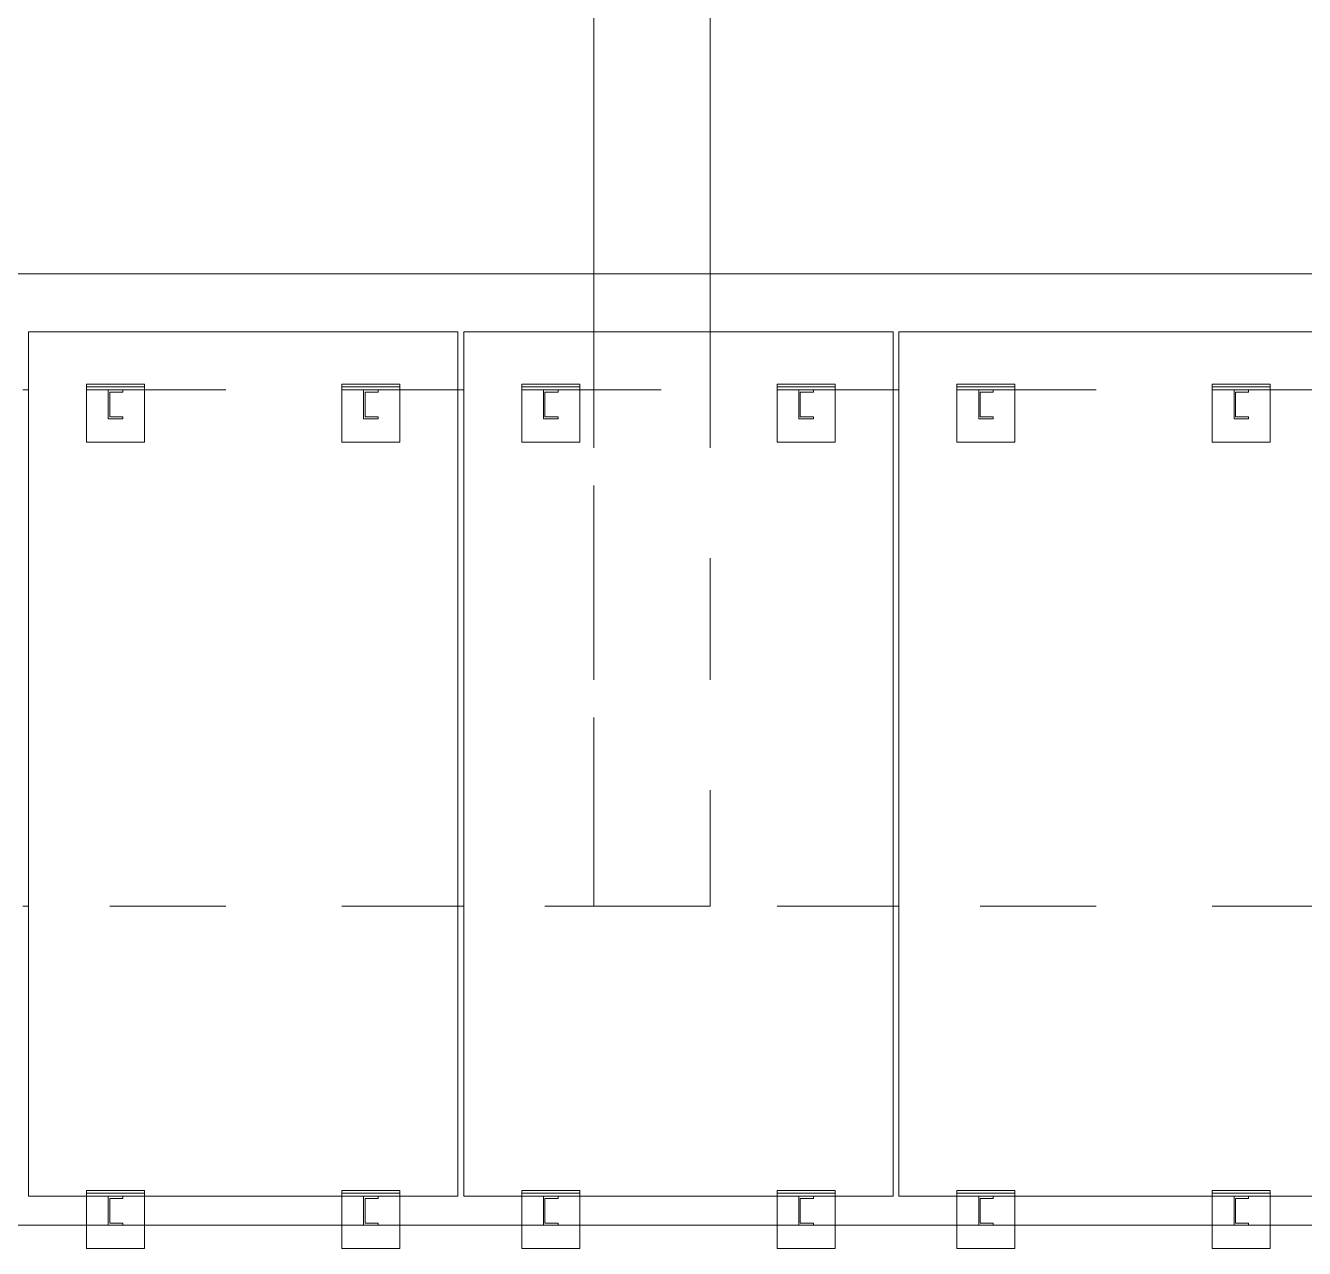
# Model space of a CAD drawing. Header units: millimetres. Extents: x 652937 to 1670132, y 1473552 to 2851037.
# Drawn here: x 663508.062 to 663512.469, y 1524525.19 to 1524529.406 of the extents above; entities that cross this region are included whole.
import ezdxf

# ---------------------------------------------------------------- set-up
doc = ezdxf.new("R2010")
doc.units = ezdxf.units.MM
for name, pattern in [('XKITLINE00', [0]), ('XKITLINE01', [4, 1, -1, 1, -1]), ('XKITLINE02', [4, 2, -2])]:
    doc.linetypes.add(name, pattern=pattern)
doc.layers.add('Part', color=7, linetype='Continuous', lineweight=0)
doc.layers.add('S-GRID', color=7, linetype='Continuous', lineweight=9)

# ---------------------------------------------------------------- blocks, each defined once
blk = doc.blocks.new('*A24843557')
at = {"layer": 'S-GRID', "color": 7, "linetype": 'XKITLINE01', "lineweight": 0}
blk.add_line((139.952037, 6.722868), (282.742408, 6.722868), dxfattribs=at)
blk = doc.blocks.new('*A25343607')
at = {"layer": 'Part', "color": 7, "linetype": 'XKITLINE00', "lineweight": 0}
for p, q in [((153.487407, 23.122868), (173.512361, 23.122868)), ((186.267361, 23.122868), (175.512361, 23.122868)), ((163.767361, 21.122868), (163.667361, 21.122868)), ((171.267361, 21.122868), (171.167361, 21.122868)), ((178.767361, 21.122868), (178.667361, 21.122868))]:
    blk.add_line(p, q, dxfattribs=at)
at = {"layer": 'Part', "color": 7, "linetype": 'XKITLINE02', "lineweight": 0}
for p, q in [((175.512361, 23.122868), (173.512361, 23.122868)), ((171.167361, 21.122868), (163.767361, 21.122868)), ((178.667361, 21.122868), (171.267361, 21.122868)), ((186.167361, 21.122868), (178.767361, 21.122868))]:
    blk.add_line(p, q, dxfattribs=at)
blk = doc.blocks.new('*A25353608')
at = {"layer": 'Part', "color": 7, "linetype": 'XKITLINE00', "lineweight": 0}
for p, q in [((163.767361, 12.222868), (163.667361, 12.222868)), ((171.267361, 12.222868), (171.167361, 12.222868)), ((178.767361, 12.222868), (178.667361, 12.222868)), ((165.142408, 6.722868), (162.292408, 6.722868)), ((169.542408, 6.722868), (165.392408, 6.722868)), ((172.642408, 6.722868), (169.792408, 6.722868)), ((177.042408, 6.722868), (172.892408, 6.722868)), ((180.142408, 6.722868), (177.292408, 6.722868)), ((184.542408, 6.722868), (180.392408, 6.722868)), ((187.642408, 6.722868), (184.792408, 6.722868))]:
    blk.add_line(p, q, dxfattribs=at)
at = {"layer": 'Part', "color": 7, "linetype": 'XKITLINE02', "lineweight": 0}
for p, q in [((171.167361, 12.222868), (163.767361, 12.222868)), ((178.667361, 12.222868), (171.267361, 12.222868)), ((186.167361, 12.222868), (178.767361, 12.222868)), ((165.392408, 6.722868), (165.142408, 6.722868)), ((169.792408, 6.722868), (169.542408, 6.722868)), ((172.892408, 6.722868), (172.642408, 6.722868)), ((177.292408, 6.722868), (177.042408, 6.722868)), ((180.392408, 6.722868), (180.142408, 6.722868)), ((184.792408, 6.722868), (184.542408, 6.722868))]:
    blk.add_line(p, q, dxfattribs=at)
blk = doc.blocks.new('*A25803653')
at = {"layer": 'Part', "color": 7, "linetype": 'XKITLINE02', "lineweight": 0}
blk.add_line((211.037078, 6.722868), (153.48735, 6.722868), dxfattribs=at)
blk = doc.blocks.new('*A25833656')
at = {"layer": 'Part', "color": 7, "linetype": 'XKITLINE02', "lineweight": 0}
for p, q in [((180.767407, 21.172868), (179.767406, 21.172868)), ((179.767406, 21.172868), (179.767406, 21.122868)), ((179.767407, 21.172868), (179.767407, 21.122868)), ((180.767406, 21.172868), (180.767407, 21.172868)), ((180.767406, 21.172868), (180.767406, 21.122868)), ((180.767407, 21.122868), (180.767407, 21.172868)), ((179.767406, 21.122868), (180.767407, 21.122868)), ((180.767406, 21.122868), (180.767407, 21.122868))]:
    blk.add_line(p, q, dxfattribs=at)
blk = doc.blocks.new('*A25853658')
at = {"layer": 'Part', "color": 7, "linetype": 'XKITLINE00', "lineweight": 0}
for p, q in [((178.76736, 22.122868), (178.767361, 22.122868)), ((178.767361, 22.122868), (186.167361, 22.122868)), ((178.767361, 22.122868), (178.767361, 7.222868)), ((186.167361, 22.122868), (186.167361, 7.222868)), ((178.767361, 7.222868), (178.76736, 7.222868)), ((186.167361, 7.222868), (178.767361, 7.222868))]:
    blk.add_line(p, q, dxfattribs=at)
at = {"layer": 'Part', "color": 7, "linetype": 'XKITLINE02', "lineweight": 0}
for p, q in [((178.767361, 22.122868), (178.76736, 22.122868)), ((178.76736, 22.122868), (178.76736, 7.222868)), ((186.16736, 7.222868), (186.16736, 22.122868)), ((178.76736, 7.222868), (178.767361, 7.222868))]:
    blk.add_line(p, q, dxfattribs=at)
blk = doc.blocks.new('*A25863659')
at = {"layer": 'Part', "color": 7, "linetype": 'XKITLINE02', "lineweight": 0}
for p, q in [((180.767391, 7.272868), (179.76739, 7.272868)), ((179.76739, 7.272868), (179.76739, 7.222868)), ((179.767391, 7.272868), (179.767391, 7.222868)), ((180.76739, 7.272868), (180.767391, 7.272868)), ((180.76739, 7.272868), (180.76739, 7.222868)), ((180.767391, 7.222868), (180.767391, 7.272868)), ((179.76739, 7.222868), (180.767391, 7.222868)), ((180.76739, 7.222868), (180.767391, 7.222868))]:
    blk.add_line(p, q, dxfattribs=at)
blk = doc.blocks.new('*A25873660')
at = {"layer": 'Part', "color": 7, "linetype": 'XKITLINE02', "lineweight": 0}
for p, q in [((180.767392, 7.322868), (179.76739, 7.322868)), ((179.76739, 7.322868), (179.76739, 6.722868)), ((179.767392, 7.322868), (179.767392, 6.322868)), ((180.76739, 7.322868), (180.76739, 6.722868)), ((180.767392, 6.322868), (180.767392, 7.322868))]:
    blk.add_line(p, q, dxfattribs=at)
at = {"layer": 'Part', "color": 7, "linetype": 'XKITLINE00', "lineweight": 0}
for p, q in [((179.76739, 6.722868), (179.76739, 6.322868)), ((180.76739, 6.722868), (180.76739, 6.322868)), ((179.76739, 6.322868), (180.767392, 6.322868))]:
    blk.add_line(p, q, dxfattribs=at)
blk = doc.blocks.new('*A25883661')
at = {"layer": 'Part', "color": 7, "linetype": 'XKITLINE02', "lineweight": 0}
for p, q in [((180.767392, 21.222868), (179.76739, 21.222868)), ((179.76739, 21.222868), (179.76739, 20.222868)), ((179.767392, 20.222868), (179.767392, 21.222868)), ((180.76739, 20.222868), (180.76739, 21.222868)), ((180.767392, 20.222868), (180.767392, 21.222868)), ((179.76739, 20.222868), (180.767392, 20.222868))]:
    blk.add_line(p, q, dxfattribs=at)
blk = doc.blocks.new('*A25893662')
at = {"layer": 'Part', "color": 7, "linetype": 'XKITLINE02', "lineweight": 0}
for p, q in [((184.792407, 21.122868), (184.542406, 21.122868)), ((184.542406, 20.622868), (184.542406, 21.122868)), ((184.542407, 20.622868), (184.542407, 21.122868)), ((184.792407, 21.085368), (184.567406, 21.085368)), ((184.567406, 21.085368), (184.567406, 20.660368)), ((184.567407, 20.660368), (184.567407, 21.085368)), ((184.792406, 21.085368), (184.792406, 21.122868)), ((184.792407, 21.085368), (184.792407, 21.122868)), ((184.792407, 20.622868), (184.542406, 20.622868)), ((184.567406, 20.660368), (184.792407, 20.660368)), ((184.792406, 20.622868), (184.792406, 20.660368)), ((184.792407, 20.622868), (184.792407, 20.660368))]:
    blk.add_line(p, q, dxfattribs=at)
blk = doc.blocks.new('*A26413714')
at = {"layer": 'Part', "color": 7, "linetype": 'XKITLINE02', "lineweight": 0}
for p, q in [((165.767407, 21.172868), (164.767406, 21.172868)), ((164.767406, 21.172868), (164.767406, 21.122868)), ((164.767407, 21.172868), (164.767407, 21.122868)), ((165.767406, 21.172868), (165.767407, 21.172868)), ((165.767406, 21.172868), (165.767406, 21.122868)), ((165.767407, 21.122868), (165.767407, 21.172868)), ((164.767406, 21.122868), (165.767407, 21.122868)), ((165.767406, 21.122868), (165.767407, 21.122868))]:
    blk.add_line(p, q, dxfattribs=at)
blk = doc.blocks.new('*A26423715')
at = {"layer": 'Part', "color": 7, "linetype": 'XKITLINE00', "lineweight": 0}
for p, q in [((175.512361, 31.472868), (173.512359, 31.472868)), ((173.512361, 31.472868), (173.512361, 22.122868)), ((175.512361, 31.472868), (175.512361, 22.122868))]:
    blk.add_line(p, q, dxfattribs=at)
at = {"layer": 'Part', "color": 7, "linetype": 'XKITLINE02', "lineweight": 0}
for p, q in [((173.512359, 31.472868), (173.512359, 12.222868)), ((175.512359, 12.222868), (175.512359, 31.472868)), ((173.512361, 22.122868), (173.512361, 12.222868)), ((175.512361, 22.122868), (175.512361, 12.222868)), ((175.512361, 12.222868), (173.512359, 12.222868))]:
    blk.add_line(p, q, dxfattribs=at)
blk = doc.blocks.new('*A26473720')
at = {"layer": 'Part', "color": 7, "linetype": 'XKITLINE00', "lineweight": 0}
for p, q in [((163.76736, 22.122868), (163.767361, 22.122868)), ((163.767361, 22.122868), (171.167361, 22.122868)), ((163.767361, 22.122868), (163.767361, 7.222868)), ((171.167361, 22.122868), (171.167361, 7.222868)), ((163.767361, 7.222868), (163.76736, 7.222868)), ((171.167361, 7.222868), (163.767361, 7.222868))]:
    blk.add_line(p, q, dxfattribs=at)
at = {"layer": 'Part', "color": 7, "linetype": 'XKITLINE02', "lineweight": 0}
for p, q in [((163.767361, 22.122868), (163.76736, 22.122868)), ((163.76736, 22.122868), (163.76736, 7.222868)), ((171.16736, 7.222868), (171.16736, 22.122868)), ((163.76736, 7.222868), (163.767361, 7.222868))]:
    blk.add_line(p, q, dxfattribs=at)
blk = doc.blocks.new('*A26553728')
at = {"layer": 'Part', "color": 7, "linetype": 'XKITLINE02', "lineweight": 0}
for p, q in [((165.392408, 7.222868), (165.142407, 7.222868)), ((165.142407, 6.722868), (165.142407, 7.222868)), ((165.167407, 7.185368), (165.167407, 6.760368)), ((165.392407, 7.222868), (165.392407, 7.185368)), ((165.392407, 6.760368), (165.392407, 6.722868))]:
    blk.add_line(p, q, dxfattribs=at)
at = {"layer": 'Part', "color": 7, "linetype": 'XKITLINE00', "lineweight": 0}
for p, q in [((165.142408, 6.722868), (165.142408, 7.222868)), ((165.167408, 7.185368), (165.167407, 7.185368)), ((165.392408, 7.185368), (165.167408, 7.185368)), ((165.167408, 7.185368), (165.167408, 6.760368)), ((165.392407, 7.185368), (165.392408, 7.185368)), ((165.392408, 7.222868), (165.392408, 7.185368)), ((165.142408, 6.722868), (165.142407, 6.722868)), ((165.392408, 6.722868), (165.142408, 6.722868)), ((165.167407, 6.760368), (165.167408, 6.760368)), ((165.392408, 6.760368), (165.167408, 6.760368)), ((165.392407, 6.760368), (165.392408, 6.760368)), ((165.392407, 6.722868), (165.392408, 6.722868)), ((165.392408, 6.760368), (165.392408, 6.722868))]:
    blk.add_line(p, q, dxfattribs=at)
blk = doc.blocks.new('*A26563729')
at = {"layer": 'Part', "color": 7, "linetype": 'XKITLINE02', "lineweight": 0}
for p, q in [((165.767391, 7.272868), (164.76739, 7.272868)), ((164.76739, 7.272868), (164.76739, 7.222868)), ((164.767391, 7.272868), (164.767391, 7.222868)), ((165.76739, 7.272868), (165.767391, 7.272868)), ((165.76739, 7.272868), (165.76739, 7.222868)), ((165.767391, 7.222868), (165.767391, 7.272868)), ((164.76739, 7.222868), (165.767391, 7.222868)), ((165.76739, 7.222868), (165.767391, 7.222868))]:
    blk.add_line(p, q, dxfattribs=at)
blk = doc.blocks.new('*A26573730')
at = {"layer": 'Part', "color": 7, "linetype": 'XKITLINE02', "lineweight": 0}
for p, q in [((165.767392, 7.322868), (164.76739, 7.322868)), ((164.76739, 7.322868), (164.76739, 6.722868)), ((164.767392, 7.322868), (164.767392, 6.322868)), ((165.76739, 7.322868), (165.76739, 6.722868)), ((165.767392, 6.322868), (165.767392, 7.322868))]:
    blk.add_line(p, q, dxfattribs=at)
at = {"layer": 'Part', "color": 7, "linetype": 'XKITLINE00', "lineweight": 0}
for p, q in [((164.76739, 6.722868), (164.76739, 6.322868)), ((165.76739, 6.722868), (165.76739, 6.322868)), ((164.76739, 6.322868), (165.767392, 6.322868))]:
    blk.add_line(p, q, dxfattribs=at)
blk = doc.blocks.new('*A26643737')
at = {"layer": 'Part', "color": 7, "linetype": 'XKITLINE00', "lineweight": 0}
for p, q in [((171.26736, 22.122868), (171.267361, 22.122868)), ((171.267361, 22.122868), (178.667361, 22.122868)), ((171.267361, 22.122868), (171.267361, 7.222868)), ((178.667361, 22.122868), (178.667361, 7.222868)), ((171.267361, 7.222868), (171.26736, 7.222868)), ((178.667361, 7.222868), (171.267361, 7.222868))]:
    blk.add_line(p, q, dxfattribs=at)
at = {"layer": 'Part', "color": 7, "linetype": 'XKITLINE02', "lineweight": 0}
for p, q in [((171.267361, 22.122868), (171.26736, 22.122868)), ((171.26736, 22.122868), (171.26736, 7.222868)), ((178.66736, 7.222868), (178.66736, 22.122868)), ((171.26736, 7.222868), (171.267361, 7.222868))]:
    blk.add_line(p, q, dxfattribs=at)
blk = doc.blocks.new('*A26653738')
at = {"layer": 'Part', "color": 7, "linetype": 'XKITLINE02', "lineweight": 0}
for p, q in [((169.792408, 7.222868), (169.542407, 7.222868)), ((169.542407, 6.722868), (169.542407, 7.222868)), ((169.567407, 7.185368), (169.567407, 6.760368)), ((169.792407, 7.222868), (169.792407, 7.185368)), ((169.792407, 6.760368), (169.792407, 6.722868))]:
    blk.add_line(p, q, dxfattribs=at)
at = {"layer": 'Part', "color": 7, "linetype": 'XKITLINE00', "lineweight": 0}
for p, q in [((169.542408, 6.722868), (169.542408, 7.222868)), ((169.567408, 7.185368), (169.567407, 7.185368)), ((169.792408, 7.185368), (169.567408, 7.185368)), ((169.567408, 7.185368), (169.567408, 6.760368)), ((169.792407, 7.185368), (169.792408, 7.185368)), ((169.792408, 7.222868), (169.792408, 7.185368)), ((169.542408, 6.722868), (169.542407, 6.722868)), ((169.792408, 6.722868), (169.542408, 6.722868)), ((169.567407, 6.760368), (169.567408, 6.760368)), ((169.792408, 6.760368), (169.567408, 6.760368)), ((169.792407, 6.760368), (169.792408, 6.760368)), ((169.792407, 6.722868), (169.792408, 6.722868)), ((169.792408, 6.760368), (169.792408, 6.722868))]:
    blk.add_line(p, q, dxfattribs=at)
blk = doc.blocks.new('*A26663739')
at = {"layer": 'Part', "color": 7, "linetype": 'XKITLINE02', "lineweight": 0}
for p, q in [((170.167391, 7.272868), (169.16739, 7.272868)), ((169.16739, 7.272868), (169.16739, 7.222868)), ((169.167391, 7.272868), (169.167391, 7.222868)), ((170.16739, 7.272868), (170.167391, 7.272868)), ((170.16739, 7.272868), (170.16739, 7.222868)), ((170.167391, 7.222868), (170.167391, 7.272868)), ((169.16739, 7.222868), (170.167391, 7.222868)), ((170.16739, 7.222868), (170.167391, 7.222868))]:
    blk.add_line(p, q, dxfattribs=at)
blk = doc.blocks.new('*A26673740')
at = {"layer": 'Part', "color": 7, "linetype": 'XKITLINE02', "lineweight": 0}
for p, q in [((170.167392, 7.322868), (169.16739, 7.322868)), ((169.16739, 7.322868), (169.16739, 6.722868)), ((169.167392, 7.322868), (169.167392, 6.322868)), ((170.16739, 7.322868), (170.16739, 6.722868)), ((170.167392, 6.322868), (170.167392, 7.322868))]:
    blk.add_line(p, q, dxfattribs=at)
at = {"layer": 'Part', "color": 7, "linetype": 'XKITLINE00', "lineweight": 0}
for p, q in [((169.16739, 6.722868), (169.16739, 6.322868)), ((170.16739, 6.722868), (170.16739, 6.322868)), ((169.16739, 6.322868), (170.167392, 6.322868))]:
    blk.add_line(p, q, dxfattribs=at)
blk = doc.blocks.new('*A26683741')
at = {"layer": 'Part', "color": 7, "linetype": 'XKITLINE02', "lineweight": 0}
for p, q in [((177.292408, 7.222868), (177.042407, 7.222868)), ((177.042407, 6.722868), (177.042407, 7.222868)), ((177.067407, 7.185368), (177.067407, 6.760368)), ((177.292407, 7.222868), (177.292407, 7.185368)), ((177.292407, 6.760368), (177.292407, 6.722868))]:
    blk.add_line(p, q, dxfattribs=at)
at = {"layer": 'Part', "color": 7, "linetype": 'XKITLINE00', "lineweight": 0}
for p, q in [((177.042408, 6.722868), (177.042408, 7.222868)), ((177.067408, 7.185368), (177.067407, 7.185368)), ((177.292408, 7.185368), (177.067408, 7.185368)), ((177.067408, 7.185368), (177.067408, 6.760368)), ((177.292407, 7.185368), (177.292408, 7.185368)), ((177.292408, 7.222868), (177.292408, 7.185368)), ((177.042408, 6.722868), (177.042407, 6.722868)), ((177.292408, 6.722868), (177.042408, 6.722868)), ((177.067407, 6.760368), (177.067408, 6.760368)), ((177.292408, 6.760368), (177.067408, 6.760368)), ((177.292407, 6.760368), (177.292408, 6.760368)), ((177.292407, 6.722868), (177.292408, 6.722868)), ((177.292408, 6.760368), (177.292408, 6.722868))]:
    blk.add_line(p, q, dxfattribs=at)
blk = doc.blocks.new('*A26693742')
at = {"layer": 'Part', "color": 7, "linetype": 'XKITLINE02', "lineweight": 0}
for p, q in [((172.892408, 7.222868), (172.642407, 7.222868)), ((172.642407, 6.722868), (172.642407, 7.222868)), ((172.667407, 7.185368), (172.667407, 6.760368)), ((172.892407, 7.222868), (172.892407, 7.185368)), ((172.892407, 6.760368), (172.892407, 6.722868))]:
    blk.add_line(p, q, dxfattribs=at)
at = {"layer": 'Part', "color": 7, "linetype": 'XKITLINE00', "lineweight": 0}
for p, q in [((172.642408, 6.722868), (172.642408, 7.222868)), ((172.667408, 7.185368), (172.667407, 7.185368)), ((172.892408, 7.185368), (172.667408, 7.185368)), ((172.667408, 7.185368), (172.667408, 6.760368)), ((172.892407, 7.185368), (172.892408, 7.185368)), ((172.892408, 7.222868), (172.892408, 7.185368)), ((172.642408, 6.722868), (172.642407, 6.722868)), ((172.892408, 6.722868), (172.642408, 6.722868)), ((172.667407, 6.760368), (172.667408, 6.760368)), ((172.892408, 6.760368), (172.667408, 6.760368)), ((172.892407, 6.760368), (172.892408, 6.760368)), ((172.892407, 6.722868), (172.892408, 6.722868)), ((172.892408, 6.760368), (172.892408, 6.722868))]:
    blk.add_line(p, q, dxfattribs=at)
blk = doc.blocks.new('*A26703743')
at = {"layer": 'Part', "color": 7, "linetype": 'XKITLINE02', "lineweight": 0}
for p, q in [((177.667391, 7.272868), (176.66739, 7.272868)), ((176.66739, 7.272868), (176.66739, 7.222868)), ((176.667391, 7.272868), (176.667391, 7.222868)), ((177.66739, 7.272868), (177.667391, 7.272868)), ((177.66739, 7.272868), (177.66739, 7.222868)), ((177.667391, 7.222868), (177.667391, 7.272868)), ((176.66739, 7.222868), (177.667391, 7.222868)), ((177.66739, 7.222868), (177.667391, 7.222868))]:
    blk.add_line(p, q, dxfattribs=at)
blk = doc.blocks.new('*A26713744')
at = {"layer": 'Part', "color": 7, "linetype": 'XKITLINE02', "lineweight": 0}
for p, q in [((173.267391, 7.272868), (172.26739, 7.272868)), ((172.26739, 7.272868), (172.26739, 7.222868)), ((172.267391, 7.272868), (172.267391, 7.222868)), ((173.26739, 7.272868), (173.267391, 7.272868)), ((173.26739, 7.272868), (173.26739, 7.222868)), ((173.267391, 7.222868), (173.267391, 7.272868)), ((172.26739, 7.222868), (173.267391, 7.222868)), ((173.26739, 7.222868), (173.267391, 7.222868))]:
    blk.add_line(p, q, dxfattribs=at)
blk = doc.blocks.new('*A26723745')
at = {"layer": 'Part', "color": 7, "linetype": 'XKITLINE02', "lineweight": 0}
for p, q in [((177.667392, 7.322868), (176.66739, 7.322868)), ((176.66739, 7.322868), (176.66739, 6.722868)), ((176.667392, 7.322868), (176.667392, 6.322868)), ((177.66739, 7.322868), (177.66739, 6.722868)), ((177.667392, 6.322868), (177.667392, 7.322868))]:
    blk.add_line(p, q, dxfattribs=at)
at = {"layer": 'Part', "color": 7, "linetype": 'XKITLINE00', "lineweight": 0}
for p, q in [((176.66739, 6.722868), (176.66739, 6.322868)), ((177.66739, 6.722868), (177.66739, 6.322868)), ((176.66739, 6.322868), (177.667392, 6.322868))]:
    blk.add_line(p, q, dxfattribs=at)
blk = doc.blocks.new('*A26733746')
at = {"layer": 'Part', "color": 7, "linetype": 'XKITLINE02', "lineweight": 0}
for p, q in [((173.267392, 7.322868), (172.26739, 7.322868)), ((172.26739, 7.322868), (172.26739, 6.722868)), ((172.267392, 7.322868), (172.267392, 6.322868)), ((173.26739, 7.322868), (173.26739, 6.722868)), ((173.267392, 6.322868), (173.267392, 7.322868))]:
    blk.add_line(p, q, dxfattribs=at)
at = {"layer": 'Part', "color": 7, "linetype": 'XKITLINE00', "lineweight": 0}
for p, q in [((172.26739, 6.722868), (172.26739, 6.322868)), ((173.26739, 6.722868), (173.26739, 6.322868)), ((172.26739, 6.322868), (173.267392, 6.322868))]:
    blk.add_line(p, q, dxfattribs=at)
blk = doc.blocks.new('*A26743747')
at = {"layer": 'Part', "color": 7, "linetype": 'XKITLINE02', "lineweight": 0}
for p, q in [((180.392408, 7.222868), (180.142407, 7.222868)), ((180.142407, 6.722868), (180.142407, 7.222868)), ((180.167407, 7.185368), (180.167407, 6.760368)), ((180.392407, 7.222868), (180.392407, 7.185368)), ((180.392407, 6.760368), (180.392407, 6.722868))]:
    blk.add_line(p, q, dxfattribs=at)
at = {"layer": 'Part', "color": 7, "linetype": 'XKITLINE00', "lineweight": 0}
for p, q in [((180.142408, 6.722868), (180.142408, 7.222868)), ((180.167408, 7.185368), (180.167407, 7.185368)), ((180.392408, 7.185368), (180.167408, 7.185368)), ((180.167408, 7.185368), (180.167408, 6.760368)), ((180.392407, 7.185368), (180.392408, 7.185368)), ((180.392408, 7.222868), (180.392408, 7.185368)), ((180.142408, 6.722868), (180.142407, 6.722868)), ((180.392408, 6.722868), (180.142408, 6.722868)), ((180.167407, 6.760368), (180.167408, 6.760368)), ((180.392408, 6.760368), (180.167408, 6.760368)), ((180.392407, 6.760368), (180.392408, 6.760368)), ((180.392407, 6.722868), (180.392408, 6.722868)), ((180.392408, 6.760368), (180.392408, 6.722868))]:
    blk.add_line(p, q, dxfattribs=at)
blk = doc.blocks.new('*A26793752')
at = {"layer": 'Part', "color": 7, "linetype": 'XKITLINE02', "lineweight": 0}
for p, q in [((165.392407, 21.122868), (165.142406, 21.122868)), ((165.142406, 20.622868), (165.142406, 21.122868)), ((165.142407, 20.622868), (165.142407, 21.122868)), ((165.392407, 21.085368), (165.167406, 21.085368)), ((165.167406, 21.085368), (165.167406, 20.660368)), ((165.167407, 20.660368), (165.167407, 21.085368)), ((165.392406, 21.085368), (165.392406, 21.122868)), ((165.392407, 21.085368), (165.392407, 21.122868)), ((165.392407, 20.622868), (165.142406, 20.622868)), ((165.167406, 20.660368), (165.392407, 20.660368)), ((165.392406, 20.622868), (165.392406, 20.660368)), ((165.392407, 20.622868), (165.392407, 20.660368))]:
    blk.add_line(p, q, dxfattribs=at)
blk = doc.blocks.new('*A26803753')
at = {"layer": 'Part', "color": 7, "linetype": 'XKITLINE02', "lineweight": 0}
for p, q in [((165.767392, 21.222868), (164.76739, 21.222868)), ((164.76739, 21.222868), (164.76739, 20.222868)), ((164.767392, 20.222868), (164.767392, 21.222868)), ((165.76739, 20.222868), (165.76739, 21.222868)), ((165.767392, 20.222868), (165.767392, 21.222868)), ((164.76739, 20.222868), (165.767392, 20.222868))]:
    blk.add_line(p, q, dxfattribs=at)
blk = doc.blocks.new('*A26853758')
at = {"layer": 'Part', "color": 7, "linetype": 'XKITLINE02', "lineweight": 0}
for p, q in [((173.267392, 21.222868), (172.26739, 21.222868)), ((172.26739, 21.222868), (172.26739, 20.222868)), ((172.267392, 20.222868), (172.267392, 21.222868)), ((173.26739, 20.222868), (173.26739, 21.222868)), ((173.267392, 20.222868), (173.267392, 21.222868)), ((172.26739, 20.222868), (173.267392, 20.222868))]:
    blk.add_line(p, q, dxfattribs=at)
blk = doc.blocks.new('*A26863759')
at = {"layer": 'Part', "color": 7, "linetype": 'XKITLINE02', "lineweight": 0}
for p, q in [((177.667392, 21.222868), (176.66739, 21.222868)), ((176.66739, 21.222868), (176.66739, 20.222868)), ((176.667392, 20.222868), (176.667392, 21.222868)), ((177.66739, 20.222868), (177.66739, 21.222868)), ((177.667392, 20.222868), (177.667392, 21.222868)), ((176.66739, 20.222868), (177.667392, 20.222868))]:
    blk.add_line(p, q, dxfattribs=at)
blk = doc.blocks.new('*A26873760')
at = {"layer": 'Part', "color": 7, "linetype": 'XKITLINE02', "lineweight": 0}
for p, q in [((172.892407, 21.122868), (172.642406, 21.122868)), ((172.642406, 20.622868), (172.642406, 21.122868)), ((172.642407, 20.622868), (172.642407, 21.122868)), ((172.892407, 21.085368), (172.667406, 21.085368)), ((172.667406, 21.085368), (172.667406, 20.660368)), ((172.667407, 20.660368), (172.667407, 21.085368)), ((172.892406, 21.085368), (172.892406, 21.122868)), ((172.892407, 21.085368), (172.892407, 21.122868)), ((172.892407, 20.622868), (172.642406, 20.622868)), ((172.667406, 20.660368), (172.892407, 20.660368)), ((172.892406, 20.622868), (172.892406, 20.660368)), ((172.892407, 20.622868), (172.892407, 20.660368))]:
    blk.add_line(p, q, dxfattribs=at)
blk = doc.blocks.new('*A26883761')
at = {"layer": 'Part', "color": 7, "linetype": 'XKITLINE02', "lineweight": 0}
for p, q in [((177.292407, 21.122868), (177.042406, 21.122868)), ((177.042406, 20.622868), (177.042406, 21.122868)), ((177.042407, 20.622868), (177.042407, 21.122868)), ((177.292407, 21.085368), (177.067406, 21.085368)), ((177.067406, 21.085368), (177.067406, 20.660368)), ((177.067407, 20.660368), (177.067407, 21.085368)), ((177.292406, 21.085368), (177.292406, 21.122868)), ((177.292407, 21.085368), (177.292407, 21.122868)), ((177.292407, 20.622868), (177.042406, 20.622868)), ((177.067406, 20.660368), (177.292407, 20.660368)), ((177.292406, 20.622868), (177.292406, 20.660368)), ((177.292407, 20.622868), (177.292407, 20.660368))]:
    blk.add_line(p, q, dxfattribs=at)
blk = doc.blocks.new('*A26893762')
at = {"layer": 'Part', "color": 7, "linetype": 'XKITLINE02', "lineweight": 0}
for p, q in [((170.167392, 21.222868), (169.16739, 21.222868)), ((169.16739, 21.222868), (169.16739, 20.222868)), ((169.167392, 20.222868), (169.167392, 21.222868)), ((170.16739, 20.222868), (170.16739, 21.222868)), ((170.167392, 20.222868), (170.167392, 21.222868)), ((169.16739, 20.222868), (170.167392, 20.222868))]:
    blk.add_line(p, q, dxfattribs=at)
blk = doc.blocks.new('*A26903763')
at = {"layer": 'Part', "color": 7, "linetype": 'XKITLINE02', "lineweight": 0}
for p, q in [((169.792407, 21.122868), (169.542406, 21.122868)), ((169.542406, 20.622868), (169.542406, 21.122868)), ((169.542407, 20.622868), (169.542407, 21.122868)), ((169.792407, 21.085368), (169.567406, 21.085368)), ((169.567406, 21.085368), (169.567406, 20.660368)), ((169.567407, 20.660368), (169.567407, 21.085368)), ((169.792406, 21.085368), (169.792406, 21.122868)), ((169.792407, 21.085368), (169.792407, 21.122868)), ((169.792407, 20.622868), (169.542406, 20.622868)), ((169.567406, 20.660368), (169.792407, 20.660368)), ((169.792406, 20.622868), (169.792406, 20.660368)), ((169.792407, 20.622868), (169.792407, 20.660368))]:
    blk.add_line(p, q, dxfattribs=at)
blk = doc.blocks.new('*A26913764')
at = {"layer": 'Part', "color": 7, "linetype": 'XKITLINE02', "lineweight": 0}
for p, q in [((180.392407, 21.122868), (180.142406, 21.122868)), ((180.142406, 20.622868), (180.142406, 21.122868)), ((180.142407, 20.622868), (180.142407, 21.122868)), ((180.392407, 21.085368), (180.167406, 21.085368)), ((180.167406, 21.085368), (180.167406, 20.660368)), ((180.167407, 20.660368), (180.167407, 21.085368)), ((180.392406, 21.085368), (180.392406, 21.122868)), ((180.392407, 21.085368), (180.392407, 21.122868)), ((180.392407, 20.622868), (180.142406, 20.622868)), ((180.167406, 20.660368), (180.392407, 20.660368)), ((180.392406, 20.622868), (180.392406, 20.660368)), ((180.392407, 20.622868), (180.392407, 20.660368))]:
    blk.add_line(p, q, dxfattribs=at)
blk = doc.blocks.new('*A27153788')
at = {"layer": 'Part', "color": 7, "linetype": 'XKITLINE02', "lineweight": 0}
for p, q in [((170.167407, 21.172868), (169.167406, 21.172868)), ((169.167406, 21.172868), (169.167406, 21.122868)), ((169.167407, 21.172868), (169.167407, 21.122868)), ((170.167406, 21.172868), (170.167407, 21.172868)), ((170.167406, 21.172868), (170.167406, 21.122868)), ((170.167407, 21.122868), (170.167407, 21.172868)), ((169.167406, 21.122868), (170.167407, 21.122868)), ((170.167406, 21.122868), (170.167407, 21.122868))]:
    blk.add_line(p, q, dxfattribs=at)
blk = doc.blocks.new('*A27163789')
at = {"layer": 'Part', "color": 7, "linetype": 'XKITLINE02', "lineweight": 0}
for p, q in [((173.267407, 21.172868), (172.267406, 21.172868)), ((172.267406, 21.172868), (172.267406, 21.122868)), ((172.267407, 21.172868), (172.267407, 21.122868)), ((173.267406, 21.172868), (173.267407, 21.172868)), ((173.267406, 21.172868), (173.267406, 21.122868)), ((173.267407, 21.122868), (173.267407, 21.172868)), ((172.267406, 21.122868), (173.267407, 21.122868)), ((173.267406, 21.122868), (173.267407, 21.122868))]:
    blk.add_line(p, q, dxfattribs=at)
blk = doc.blocks.new('*A27173790')
at = {"layer": 'Part', "color": 7, "linetype": 'XKITLINE02', "lineweight": 0}
for p, q in [((177.667407, 21.172868), (176.667406, 21.172868)), ((176.667406, 21.172868), (176.667406, 21.122868)), ((176.667407, 21.172868), (176.667407, 21.122868)), ((177.667406, 21.172868), (177.667407, 21.172868)), ((177.667406, 21.172868), (177.667406, 21.122868)), ((177.667407, 21.122868), (177.667407, 21.172868)), ((176.667406, 21.122868), (177.667407, 21.122868)), ((177.667406, 21.122868), (177.667407, 21.122868))]:
    blk.add_line(p, q, dxfattribs=at)
blk = doc.blocks.new('*A27263799')
at = {"layer": 'Part', "color": 7, "linetype": 'XKITLINE02', "lineweight": 0}
for p, q in [((185.167407, 21.172868), (184.167406, 21.172868)), ((184.167406, 21.172868), (184.167406, 21.122868)), ((184.167407, 21.172868), (184.167407, 21.122868)), ((185.167406, 21.172868), (185.167407, 21.172868)), ((185.167406, 21.172868), (185.167406, 21.122868)), ((185.167407, 21.122868), (185.167407, 21.172868)), ((184.167406, 21.122868), (185.167407, 21.122868)), ((185.167406, 21.122868), (185.167407, 21.122868))]:
    blk.add_line(p, q, dxfattribs=at)
blk = doc.blocks.new('*A27433816')
at = {"layer": 'Part', "color": 7, "linetype": 'XKITLINE02', "lineweight": 0}
for p, q in [((184.792408, 7.222868), (184.542407, 7.222868)), ((184.542407, 6.722868), (184.542407, 7.222868)), ((184.567407, 7.185368), (184.567407, 6.760368)), ((184.792407, 7.222868), (184.792407, 7.185368)), ((184.792407, 6.760368), (184.792407, 6.722868))]:
    blk.add_line(p, q, dxfattribs=at)
at = {"layer": 'Part', "color": 7, "linetype": 'XKITLINE00', "lineweight": 0}
for p, q in [((184.542408, 6.722868), (184.542408, 7.222868)), ((184.567408, 7.185368), (184.567407, 7.185368)), ((184.792408, 7.185368), (184.567408, 7.185368)), ((184.567408, 7.185368), (184.567408, 6.760368)), ((184.792407, 7.185368), (184.792408, 7.185368)), ((184.792408, 7.222868), (184.792408, 7.185368)), ((184.542408, 6.722868), (184.542407, 6.722868)), ((184.792408, 6.722868), (184.542408, 6.722868)), ((184.567407, 6.760368), (184.567408, 6.760368)), ((184.792408, 6.760368), (184.567408, 6.760368)), ((184.792407, 6.760368), (184.792408, 6.760368)), ((184.792407, 6.722868), (184.792408, 6.722868)), ((184.792408, 6.760368), (184.792408, 6.722868))]:
    blk.add_line(p, q, dxfattribs=at)
blk = doc.blocks.new('*A27443817')
at = {"layer": 'Part', "color": 7, "linetype": 'XKITLINE02', "lineweight": 0}
for p, q in [((185.167391, 7.272868), (184.16739, 7.272868)), ((184.16739, 7.272868), (184.16739, 7.222868)), ((184.167391, 7.272868), (184.167391, 7.222868)), ((185.16739, 7.272868), (185.167391, 7.272868)), ((185.16739, 7.272868), (185.16739, 7.222868)), ((185.167391, 7.222868), (185.167391, 7.272868)), ((184.16739, 7.222868), (185.167391, 7.222868)), ((185.16739, 7.222868), (185.167391, 7.222868))]:
    blk.add_line(p, q, dxfattribs=at)
blk = doc.blocks.new('*A27453818')
at = {"layer": 'Part', "color": 7, "linetype": 'XKITLINE02', "lineweight": 0}
for p, q in [((185.167392, 7.322868), (184.16739, 7.322868)), ((184.16739, 7.322868), (184.16739, 6.722868)), ((184.167392, 7.322868), (184.167392, 6.322868)), ((185.16739, 7.322868), (185.16739, 6.722868)), ((185.167392, 6.322868), (185.167392, 7.322868))]:
    blk.add_line(p, q, dxfattribs=at)
at = {"layer": 'Part', "color": 7, "linetype": 'XKITLINE00', "lineweight": 0}
for p, q in [((184.16739, 6.722868), (184.16739, 6.322868)), ((185.16739, 6.722868), (185.16739, 6.322868)), ((184.16739, 6.322868), (185.167392, 6.322868))]:
    blk.add_line(p, q, dxfattribs=at)
blk = doc.blocks.new('*A27463819')
at = {"layer": 'Part', "color": 7, "linetype": 'XKITLINE02', "lineweight": 0}
for p, q in [((185.167392, 21.222868), (184.16739, 21.222868)), ((184.16739, 21.222868), (184.16739, 20.222868)), ((184.167392, 20.222868), (184.167392, 21.222868)), ((185.16739, 20.222868), (185.16739, 21.222868)), ((185.167392, 20.222868), (185.167392, 21.222868)), ((184.16739, 20.222868), (185.167392, 20.222868))]:
    blk.add_line(p, q, dxfattribs=at)

msp = doc.modelspace()

# ---------------------------------------------------------------- block references
at = {"color": 7, "lineweight": 0, "xscale": 0.2, "yscale": 0.2, "zscale": 0.2}
for name in ['*A26423715', '*A25343607', '*A26473720', '*A26643737', '*A25853658', '*A26803753', '*A26413714', '*A26893762', '*A27153788', '*A26853758', '*A27163789', '*A26863759', '*A27173790', '*A25883661', '*A25833656', '*A27463819', '*A27263799', '*A26793752', '*A26903763', '*A26873760', '*A26883761', '*A26913764', '*A25893662', '*A25353608', '*A24843557', '*A26573730', '*A26563729', '*A26673740', '*A26663739', '*A26733746', '*A26713744', '*A26723745', '*A26703743', '*A25873660', '*A25863659', '*A27453818', '*A27443817', '*A26553728', '*A26653738', '*A26693742', '*A26683741', '*A26743747', '*A27433816', '*A25803653']:
    msp.add_blockref(name, (663475.3182, 1524523.9257), dxfattribs=at)

doc.saveas('drawing.dxf')
